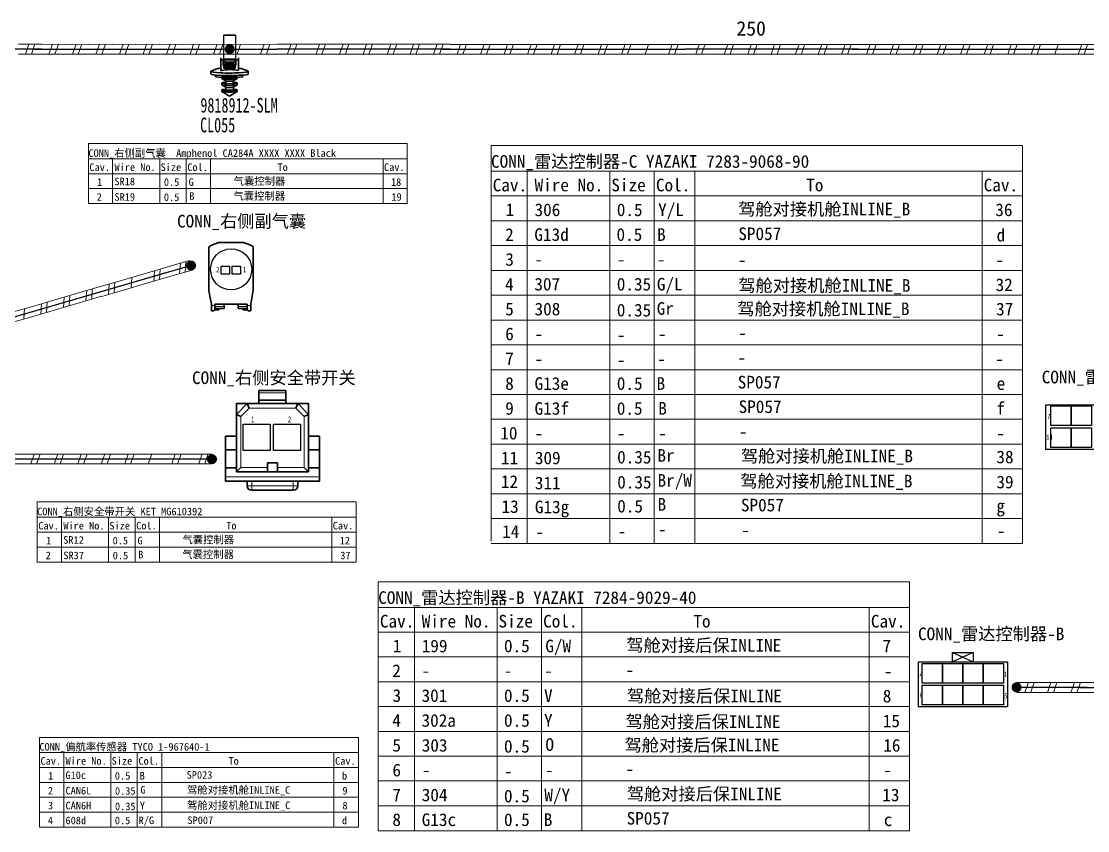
# Model space of a CAD drawing. Header units: millimetres. Extents: x 17 to 3784, y 12 to 1382.
# Drawn here: x 1368.9 to 1475.7, y 1004.5 to 1085.6 of the extents above; entities that cross this region are included whole.
import ezdxf

# ---------------------------------------------------------------- set-up
doc = ezdxf.new("R2010")
doc.units = ezdxf.units.MM
doc.layers.add('ENT', color=7, linetype='Continuous', lineweight=18)
doc.layers.add('粗实线层', color=7, linetype='Continuous', lineweight=35)
doc.styles.add('FangSong_GB2312_Style', font='simfang.ttf')
doc.styles.add('foton', font='', dxfattribs={"width": 0.7})
doc.styles.add('HZTXT', font='', dxfattribs={"width": 0.75})
doc.styles.add('样式 2', font='', dxfattribs={"width": 0.75})
doc.styles.get('foton').set_extended_font_data('宋体')
doc.styles.get('HZTXT').set_extended_font_data('宋体')
doc.styles.get('样式 2').set_extended_font_data('宋体')

msp = doc.modelspace()

# ---------------------------------------------------------------- hatches: boundary and pattern name
h = msp.add_hatch(color=0)
edge = h.paths.add_edge_path(flags=0)
edge.add_arc((1389.81, 1082.8), 0.507, 180, 540)
h = msp.add_hatch(color=0)
edge = h.paths.add_edge_path(flags=0)
edge.add_arc((1385.93, 1061.13), 0.507, 196.2133, 556.2133)
h = msp.add_hatch(color=0)
edge = h.paths.add_edge_path(flags=0)
edge.add_arc((1388.03, 1041.74), 0.507, 180, 540)
h = msp.add_hatch(color=0)
edge = h.paths.add_edge_path(flags=0)
edge.add_arc((1468.62, 1018.89), 0.507, 180, 540)

# ---------------------------------------------------------------- linework, layer by layer
at = {"color": 0}
for p, q in [((1389.17, 1084.2), (1389.18, 1081.81)), ((1390.4, 1084.2), (1390.4, 1081.81)), ((1385.76, 1061.61), (1386.03, 1060.68)), ((1462.22, 1021.45), (1462.22, 1022.39)), ((1462.22, 1022.39), (1464.26, 1022.39)), ((1462.22, 1022.39), (1464.26, 1021.45)), ((1464.26, 1022.39), (1462.22, 1021.45)), ((1464.26, 1022.39), (1464.26, 1021.45))]:
    msp.add_line(p, q, dxfattribs=at)
at = {"color": 0, "lineweight": 35, "ltscale": 0.137499}
for p, q in [((1389.17, 1084.2), (1390.4, 1084.2)), ((1389.18, 1081.81), (1390.4, 1081.81))]:
    msp.add_line(p, q, dxfattribs=at)
at = {"color": 0, "lineweight": 35, "ltscale": 0.021804}
for p, q in [((1388.9, 1081.73), (1388.91, 1081.92)), ((1389.15, 1081.37), (1389.14, 1081.17)), ((1389.24, 1081.37), (1389.23, 1081.17)), ((1389.24, 1081.08), (1389.23, 1080.89)), ((1390.35, 1081.37), (1390.34, 1081.17)), ((1390.67, 1081.73), (1390.68, 1081.92))]:
    msp.add_line(p, q, dxfattribs=at)
at = {"color": 0, "lineweight": 35, "ltscale": 0.199999}
msp.add_line((1388.9, 1081.73), (1390.67, 1081.73), dxfattribs=at)
at = {"color": 0, "lineweight": 35, "ltscale": 0.120856}
for p, q in [((1388.9, 1081.73), (1388.9, 1080.66)), ((1390.67, 1081.73), (1390.67, 1080.65))]:
    msp.add_line(p, q, dxfattribs=at)
at = {"color": 0, "lineweight": 35, "ltscale": 0.047321}
for p, q in [((1389.14, 1081.17), (1389.14, 1081.59)), ((1390.43, 1081.17), (1390.43, 1081.59))]:
    msp.add_line(p, q, dxfattribs=at)
at = {"color": 0, "lineweight": 35, "ltscale": 0.014999}
for p, q in [((1389.27, 1081.59), (1389.14, 1081.59)), ((1389.24, 1057.03), (1389.24, 1056.82)), ((1390.65, 1057.03), (1390.65, 1056.82))]:
    msp.add_line(p, q, dxfattribs=at)
at = {"color": 0, "lineweight": 35, "ltscale": 0.010001}
for p, q in [((1389.14, 1081.17), (1389.23, 1081.17)), ((1390.34, 1081.17), (1390.43, 1081.17)), ((1387.97, 1057.26), (1387.97, 1057.12)), ((1388.32, 1057.12), (1388.32, 1057.26)), ((1391.57, 1057.12), (1391.57, 1057.26)), ((1391.92, 1057.12), (1391.92, 1057.26))]:
    msp.add_line(p, q, dxfattribs=at)
at = {"color": 0, "lineweight": 35, "ltscale": 0.025537}
msp.add_line((1389.15, 1081.37), (1389.15, 1081.59), dxfattribs=at)
at = {"color": 0, "lineweight": 35, "ltscale": 0.01}
msp.add_line((1389.15, 1081.37), (1389.24, 1081.37), dxfattribs=at)
at = {"color": 0, "lineweight": 35, "ltscale": 0.032373}
for p, q in [((1389.23, 1080.89), (1389.23, 1081.17)), ((1389.24, 1081.08), (1389.24, 1081.37))]:
    msp.add_line(p, q, dxfattribs=at)
at = {"color": 0, "lineweight": 35, "ltscale": 0.01149}
msp.add_line((1389.34, 1081.08), (1389.24, 1081.08), dxfattribs=at)
at = {"color": 0, "lineweight": 35, "ltscale": 0.012451}
for p, q in [((1389.27, 1081.59), (1389.27, 1081.48)), ((1389.34, 1081.16), (1389.34, 1081.05)), ((1390.23, 1081.16), (1390.23, 1081.05)), ((1390.29, 1081.59), (1390.29, 1081.48))]:
    msp.add_line(p, q, dxfattribs=at)
at = {"color": 0, "lineweight": 35, "ltscale": 0.114999}
for p, q in [((1390.29, 1081.48), (1389.27, 1081.48)), ((1392.01, 1038.62), (1396.17, 1038.62))]:
    msp.add_line(p, q, dxfattribs=at)
at = {"color": 0, "lineweight": 35, "ltscale": 0.1}
for p, q in [((1389.34, 1081.36), (1390.23, 1081.36)), ((1389.34, 1080.96), (1390.23, 1080.96))]:
    msp.add_line(p, q, dxfattribs=at)
at = {"color": 0, "lineweight": 35, "ltscale": 0.000439834}
msp.add_line((1389.34, 1081.36), (1389.34, 1081.35), dxfattribs=at)
at = {"color": 0, "lineweight": 35, "ltscale": 0.099999}
for p, q in [((1389.34, 1081.35), (1390.23, 1081.35)), ((1389.34, 1081.18), (1390.23, 1081.18))]:
    msp.add_line(p, q, dxfattribs=at)
at = {"color": 0, "lineweight": 35, "ltscale": 0.019922}
for p, q in [((1389.34, 1081.35), (1389.34, 1081.18)), ((1390.23, 1081.35), (1390.23, 1081.18))]:
    msp.add_line(p, q, dxfattribs=at)
at = {"color": 0, "lineweight": 35, "ltscale": 0.002181}
for p, q in [((1389.34, 1081.18), (1389.34, 1081.16)), ((1390.23, 1081.18), (1390.23, 1081.16))]:
    msp.add_line(p, q, dxfattribs=at)
at = {"color": 0, "lineweight": 35, "ltscale": 0.099998}
for p, q in [((1389.34, 1081.16), (1390.23, 1081.16)), ((1389.34, 1081.05), (1390.23, 1081.05))]:
    msp.add_line(p, q, dxfattribs=at)
at = {"color": 0, "lineweight": 35, "ltscale": 0.009468}
msp.add_line((1389.34, 1081.05), (1389.34, 1080.96), dxfattribs=at)
at = {"color": 0, "lineweight": 35, "ltscale": 0.018183}
msp.add_line((1390.23, 1081.2), (1390.23, 1081.36), dxfattribs=at)
at = {"color": 0, "lineweight": 35, "ltscale": 0.000439867}
msp.add_line((1390.23, 1081.36), (1390.23, 1081.35), dxfattribs=at)
at = {"color": 0, "lineweight": 35, "ltscale": 0.002853}
msp.add_line((1390.23, 1081.22), (1390.23, 1081.2), dxfattribs=at)
at = {"color": 0, "lineweight": 35, "ltscale": 0.023842}
msp.add_line((1390.23, 1081), (1390.23, 1081.21), dxfattribs=at)
at = {"color": 0, "lineweight": 35, "ltscale": 0.012045}
msp.add_line((1390.34, 1081.08), (1390.23, 1081.08), dxfattribs=at)
at = {"color": 0, "lineweight": 35, "ltscale": 0.001513}
msp.add_line((1390.23, 1081.05), (1390.23, 1081.06), dxfattribs=at)
at = {"color": 0, "lineweight": 35, "ltscale": 0.010273}
msp.add_line((1390.23, 1081.06), (1390.23, 1080.96), dxfattribs=at)
at = {"color": 0, "lineweight": 35, "ltscale": 0.004356}
msp.add_line((1390.23, 1080.96), (1390.23, 1081), dxfattribs=at)
at = {"color": 0, "lineweight": 35, "ltscale": 0.012463}
msp.add_line((1390.3, 1081.59), (1390.29, 1081.48), dxfattribs=at)
at = {"color": 0, "lineweight": 35, "ltscale": 0.015}
msp.add_line((1390.43, 1081.59), (1390.29, 1081.59), dxfattribs=at)
at = {"color": 0, "lineweight": 35, "ltscale": 0.032379}
msp.add_line((1390.34, 1080.89), (1390.34, 1081.17), dxfattribs=at)
at = {"color": 0, "lineweight": 35, "ltscale": 0.009064}
msp.add_line((1390.35, 1081.37), (1390.43, 1081.37), dxfattribs=at)
at = {"color": 0, "lineweight": 35, "ltscale": 0.113794}
msp.add_line((1390.68, 1080.91), (1390.68, 1081.92), dxfattribs=at)
at = {"color": 0, "lineweight": 35, "ltscale": 0.027679}
for p, q in [((1387.91, 1080.57), (1387.91, 1080.32)), ((1391.67, 1080.57), (1391.67, 1080.32))]:
    msp.add_line(p, q, dxfattribs=at)
at = {"color": 0, "lineweight": 35, "ltscale": 0.01853}
msp.add_line((1389.01, 1079.86), (1389.01, 1080.02), dxfattribs=at)
at = {"color": 0, "lineweight": 35, "ltscale": 0.124999}
msp.add_line((1390.34, 1080.89), (1389.23, 1080.89), dxfattribs=at)
at = {"color": 0, "lineweight": 35, "ltscale": 0.02207}
for p, q in [((1389.41, 1079.96), (1389.41, 1080.16)), ((1390.17, 1079.96), (1390.17, 1080.16))]:
    msp.add_line(p, q, dxfattribs=at)
at = {"color": 0, "lineweight": 35, "ltscale": 0.018536}
msp.add_line((1390.56, 1079.86), (1390.56, 1080.02), dxfattribs=at)
at = {"color": 0, "lineweight": 35, "ltscale": 0.019769}
for p, q in [((1389.01, 1079.24), (1389.01, 1079.41)), ((1390.56, 1079.24), (1390.56, 1079.41))]:
    msp.add_line(p, q, dxfattribs=at)
at = {"color": 0, "lineweight": 35, "ltscale": 0.051177}
msp.add_line((1389.41, 1079.62), (1389.02, 1079.85), dxfattribs=at)
at = {"color": 0, "lineweight": 35, "ltscale": 0.051179}
for p, q in [((1389.41, 1079), (1389.02, 1079.23)), ((1390.16, 1079), (1390.55, 1079.23))]:
    msp.add_line(p, q, dxfattribs=at)
at = {"color": 0, "lineweight": 35, "ltscale": 0.029858}
for p, q in [((1389.41, 1079.36), (1389.41, 1079.62)), ((1390.17, 1079.36), (1390.17, 1079.62))]:
    msp.add_line(p, q, dxfattribs=at)
at = {"color": 0, "lineweight": 35, "ltscale": 0.032245}
for p, q in [((1389.41, 1078.72), (1389.41, 1079)), ((1390.17, 1078.72), (1390.17, 1079))]:
    msp.add_line(p, q, dxfattribs=at)
at = {"color": 0, "lineweight": 35, "ltscale": 0.051178}
msp.add_line((1390.16, 1079.62), (1390.55, 1079.85), dxfattribs=at)
at = {"color": 0, "lineweight": 35, "ltscale": 0.017883}
for p, q in [((1389.01, 1078.56), (1389.01, 1078.72)), ((1390.56, 1078.56), (1390.56, 1078.72))]:
    msp.add_line(p, q, dxfattribs=at)
at = {"color": 0, "lineweight": 35, "ltscale": 0.100609}
msp.add_line((1389.79, 1078.09), (1389.02, 1078.55), dxfattribs=at)
at = {"color": 0, "lineweight": 35, "ltscale": 0.10061}
msp.add_line((1389.79, 1078.09), (1390.55, 1078.55), dxfattribs=at)
at = {"color": 0, "lineweight": 35, "ltscale": 0.182632}
for p, q in [((1387.72, 1062.91), (1387.72, 1060.33)), ((1392.17, 1060.33), (1392.17, 1062.91))]:
    msp.add_line(p, q, dxfattribs=at)
at = {"color": 0, "lineweight": 35, "ltscale": 0.171391}
msp.add_line((1391.16, 1063.44), (1388.74, 1063.44), dxfattribs=at)
at = {"color": 0, "lineweight": 35, "ltscale": 0.117499}
for p, q in [((1387.72, 1058.67), (1387.72, 1060.33)), ((1392.17, 1058.67), (1392.17, 1060.33))]:
    msp.add_line(p, q, dxfattribs=at)
at = {"color": 0, "lineweight": 35, "ltscale": 0.043145}
for p, q in [((1387.72, 1058.67), (1387.83, 1058.07)), ((1392.17, 1058.67), (1392.07, 1058.07))]:
    msp.add_line(p, q, dxfattribs=at)
at = {"color": 0, "lineweight": 35, "ltscale": 0.058375}
for p, q in [((1387.83, 1058.07), (1387.97, 1057.26)), ((1391.92, 1057.26), (1392.07, 1058.07))]:
    msp.add_line(p, q, dxfattribs=at)
at = {"color": 0, "lineweight": 13, "ltscale": 0.025}
for p, q in [((1387.97, 1057.12), (1388.32, 1057.12)), ((1391.57, 1057.12), (1391.92, 1057.12))]:
    msp.add_line(p, q, dxfattribs=at)
at = {"color": 0, "lineweight": 35, "ltscale": 0.0375}
for p, q in [((1387.97, 1056.59), (1387.97, 1057.12)), ((1391.92, 1056.59), (1391.92, 1057.12)), ((1389.39, 1042.69), (1389.39, 1044.04)), ((1398.79, 1044.04), (1398.79, 1042.69))]:
    msp.add_line(p, q, dxfattribs=at)
at = {"color": 0, "lineweight": 35, "ltscale": 0.0175}
for p, q in [((1387.97, 1056.59), (1388.22, 1056.59)), ((1391.68, 1056.59), (1391.92, 1056.59))]:
    msp.add_line(p, q, dxfattribs=at)
at = {"color": 0, "lineweight": 35, "ltscale": 0.010607}
for p, q in [((1388.32, 1056.69), (1388.22, 1056.59)), ((1391.57, 1056.69), (1391.68, 1056.59))]:
    msp.add_line(p, q, dxfattribs=at)
at = {"color": 0, "lineweight": 35, "ltscale": 0.23}
msp.add_line((1391.57, 1057.26), (1388.32, 1057.26), dxfattribs=at)
at = {"color": 0, "lineweight": 35, "ltscale": 0.029999}
for p, q in [((1388.32, 1056.69), (1388.32, 1057.12)), ((1391.57, 1056.69), (1391.57, 1057.12))]:
    msp.add_line(p, q, dxfattribs=at)
at = {"color": 0, "lineweight": 13, "ltscale": 0.065}
for p, q in [((1388.32, 1057.03), (1389.24, 1057.03)), ((1390.65, 1057.03), (1391.57, 1057.03))]:
    msp.add_line(p, q, dxfattribs=at)
at = {"color": 0, "lineweight": 35, "ltscale": 0.065}
for p, q in [((1388.32, 1056.82), (1389.24, 1056.82)), ((1390.65, 1056.82), (1391.57, 1056.82))]:
    msp.add_line(p, q, dxfattribs=at)
at = {"color": 0, "lineweight": 13, "ltscale": 0.02875}
for p, q in [((1388.32, 1056.76), (1388.73, 1056.76)), ((1391.16, 1056.76), (1391.57, 1056.76))]:
    msp.add_line(p, q, dxfattribs=at)
at = {"color": 0, "lineweight": 35, "ltscale": 0.02875}
for p, q in [((1388.32, 1056.71), (1388.73, 1056.71)), ((1391.16, 1056.71), (1391.57, 1056.71))]:
    msp.add_line(p, q, dxfattribs=at)
at = {"color": 0, "lineweight": 35, "ltscale": 0.003876}
for p, q in [((1388.73, 1056.82), (1388.73, 1056.76)), ((1391.16, 1056.82), (1391.16, 1056.76))]:
    msp.add_line(p, q, dxfattribs=at)
at = {"color": 0, "lineweight": 35, "ltscale": 0.003748}
for p, q in [((1388.73, 1056.76), (1388.73, 1056.71)), ((1391.16, 1056.76), (1391.16, 1056.71))]:
    msp.add_line(p, q, dxfattribs=at)
at = {"color": 0, "lineweight": 35, "ltscale": 0.016251}
for p, q in [((1389.24, 1057.26), (1389.24, 1057.03)), ((1390.65, 1057.26), (1390.65, 1057.03))]:
    msp.add_line(p, q, dxfattribs=at)
at = {"color": 0, "lineweight": 35, "ltscale": 0.00625}
for p, q in [((1392.73, 1048.61), (1392.73, 1048.38)), ((1395.44, 1048.38), (1395.44, 1048.61))]:
    msp.add_line(p, q, dxfattribs=at)
at = {"color": 0, "lineweight": 35, "ltscale": 0.075}
for p, q in [((1395.44, 1048.61), (1392.73, 1048.61)), ((1392.73, 1047.66), (1395.44, 1047.66))]:
    msp.add_line(p, q, dxfattribs=at)
at = {"color": 0, "lineweight": 35, "ltscale": 0.02}
for p, q in [((1392.73, 1048.38), (1392.73, 1047.66)), ((1395.44, 1048.38), (1395.44, 1047.66))]:
    msp.add_line(p, q, dxfattribs=at)
at = {"color": 0, "lineweight": 13, "ltscale": 0.075}
msp.add_line((1395.44, 1048.38), (1392.73, 1048.38), dxfattribs=at)
at = {"color": 0, "lineweight": 35, "ltscale": 0.03}
for p, q in [((1390.47, 1046.21), (1390.47, 1047.3)), ((1390.47, 1047.3), (1391.56, 1047.3)), ((1396.62, 1047.3), (1397.7, 1047.3)), ((1397.7, 1046.21), (1397.7, 1047.3)), ((1389.39, 1044.04), (1390.47, 1044.04)), ((1397.7, 1044.04), (1398.79, 1044.04)), ((1389.39, 1042.69), (1390.47, 1042.69)), ((1398.79, 1042.69), (1397.7, 1042.69)), ((1389.39, 1040.88), (1390.47, 1040.88)), ((1398.79, 1040.88), (1397.7, 1040.88))]:
    msp.add_line(p, q, dxfattribs=at)
at = {"color": 0, "lineweight": 35, "ltscale": 0.042427}
for p, q in [((1391.56, 1047.3), (1390.47, 1046.21)), ((1397.7, 1046.21), (1396.62, 1047.3))]:
    msp.add_line(p, q, dxfattribs=at)
at = {"color": 0, "lineweight": 13, "ltscale": 0.032071}
for p, q in [((1391.74, 1046.84), (1390.92, 1046.02)), ((1397.25, 1046.02), (1396.43, 1046.84))]:
    msp.add_line(p, q, dxfattribs=at)
at = {"color": 0, "lineweight": 35, "ltscale": 0.139999}
msp.add_line((1396.62, 1047.3), (1391.56, 1047.3), dxfattribs=at)
at = {"color": 0, "lineweight": 35, "ltscale": 0.01353}
for p, q in [((1391.74, 1046.84), (1391.56, 1047.3)), ((1396.43, 1046.84), (1396.62, 1047.3)), ((1390.92, 1046.02), (1390.47, 1046.21)), ((1397.25, 1046.02), (1397.7, 1046.21))]:
    msp.add_line(p, q, dxfattribs=at)
at = {"color": 0, "lineweight": 13, "ltscale": 0.129645}
msp.add_line((1396.43, 1046.84), (1391.74, 1046.84), dxfattribs=at)
at = {"color": 0, "lineweight": 35, "ltscale": 0.009999}
for p, q in [((1392.73, 1047.66), (1392.73, 1047.3)), ((1395.44, 1047.66), (1395.44, 1047.3))]:
    msp.add_line(p, q, dxfattribs=at)
at = {"color": 0, "lineweight": 35, "ltscale": 0.158751}
for p, q in [((1390.47, 1046.21), (1390.47, 1040.47)), ((1397.7, 1040.47), (1397.7, 1046.21))]:
    msp.add_line(p, q, dxfattribs=at)
at = {"color": 0, "lineweight": 13, "ltscale": 0.141074}
for p, q in [((1390.92, 1046.02), (1390.92, 1040.92)), ((1397.25, 1040.92), (1397.25, 1046.02))]:
    msp.add_line(p, q, dxfattribs=at)
at = {"color": 0, "lineweight": 35, "ltscale": 0.05}
for p, q in [((1389.39, 1040.88), (1389.39, 1042.69)), ((1398.79, 1040.88), (1398.79, 1042.69))]:
    msp.add_line(p, q, dxfattribs=at)
for p, q in [((1387.99, 1042.25), (1387.99, 1041.28)), ((1468.65, 1019.37), (1468.65, 1018.38))]:
    msp.add_line(p, q)
at = {"color": 0, "lineweight": 35, "ltscale": 0.025}
for p, q in [((1389.39, 1039.97), (1389.39, 1040.88)), ((1398.79, 1040.88), (1398.79, 1039.97))]:
    msp.add_line(p, q, dxfattribs=at)
at = {"color": 0, "lineweight": 35, "ltscale": 0.017678}
for p, q in [((1390.92, 1040.92), (1390.47, 1040.47)), ((1397.7, 1040.47), (1397.25, 1040.92))]:
    msp.add_line(p, q, dxfattribs=at)
at = {"color": 0, "lineweight": 35, "ltscale": 0.08625}
for p, q in [((1393.59, 1040.47), (1390.47, 1040.47)), ((1397.7, 1040.47), (1394.58, 1040.47))]:
    msp.add_line(p, q, dxfattribs=at)
at = {"color": 0, "lineweight": 13, "ltscale": 0.07375}
for p, q in [((1393.59, 1040.92), (1390.92, 1040.92)), ((1397.25, 1040.92), (1394.58, 1040.92))]:
    msp.add_line(p, q, dxfattribs=at)
at = {"color": 0, "lineweight": 35, "ltscale": 0.0125}
for p, q in [((1393.59, 1040.92), (1393.59, 1041.37)), ((1393.59, 1040.92), (1393.59, 1040.47)), ((1394.58, 1040.92), (1394.58, 1041.37)), ((1394.58, 1040.92), (1394.58, 1040.47)), ((1389.39, 1039.97), (1389.39, 1039.52)), ((1391.56, 1039.52), (1391.56, 1039.07)), ((1396.62, 1039.07), (1396.62, 1039.52)), ((1398.79, 1039.52), (1398.79, 1039.97))]:
    msp.add_line(p, q, dxfattribs=at)
at = {"color": 0, "lineweight": 35, "ltscale": 0.027499}
for p, q in [((1394.58, 1041.37), (1393.59, 1041.37)), ((1393.59, 1040.47), (1394.58, 1040.47))]:
    msp.add_line(p, q, dxfattribs=at)
at = {"color": 0, "lineweight": 13, "ltscale": 0.260001}
msp.add_line((1398.79, 1039.97), (1389.39, 1039.97), dxfattribs=at)
at = {"color": 0, "lineweight": 35, "ltscale": 0.260001}
msp.add_line((1398.79, 1039.52), (1389.39, 1039.52), dxfattribs=at)
at = {"color": 0, "lineweight": 13, "ltscale": 0.0125}
for p, q in [((1392.01, 1039.52), (1392.01, 1039.07)), ((1396.17, 1039.07), (1396.17, 1039.52)), ((1391.56, 1039.07), (1392.01, 1039.07)), ((1392.01, 1038.62), (1392.01, 1039.07)), ((1396.62, 1039.07), (1396.17, 1039.07)), ((1396.17, 1038.62), (1396.17, 1039.07))]:
    msp.add_line(p, q, dxfattribs=at)
at = {"color": 0, "lineweight": 13, "ltscale": 0.114999}
msp.add_line((1392.01, 1039.07), (1396.17, 1039.07), dxfattribs=at)
at = {"color": 0, "linetype": 'Continuous', "lineweight": 0}
for points in [[(1368.64, 1083.29), (1371, 1083.29)], [(1369.35, 1082.3), (1369.7, 1083.29)], [(1369.94, 1082.3), (1370.29, 1083.29)], [(1371, 1083.28), (1373.35, 1083.29)], [(1372.06, 1083.29), (1371.7, 1082.3)], [(1372.64, 1083.29), (1372.29, 1082.3)], [(1373.35, 1083.28), (1375.7, 1083.29)], [(1374.41, 1083.29), (1374.06, 1082.3)], [(1375, 1083.29), (1374.64, 1082.3)], [(1375.7, 1083.28), (1378.06, 1083.29)], [(1376.76, 1083.29), (1376.41, 1082.3)], [(1377.35, 1083.29), (1377, 1082.3)], [(1378.06, 1083.28), (1380.41, 1083.29)], [(1379.12, 1083.29), (1378.77, 1082.3)], [(1379.71, 1083.29), (1379.35, 1082.3)], [(1380.41, 1083.28), (1382.77, 1083.29)], [(1381.47, 1083.29), (1381.12, 1082.3)], [(1382.06, 1083.29), (1381.71, 1082.3)], [(1382.77, 1083.28), (1385.12, 1083.29)], [(1383.83, 1083.29), (1383.47, 1082.3)], [(1384.42, 1083.29), (1384.06, 1082.3)], [(1385.12, 1083.28), (1387.48, 1083.29)], [(1386.18, 1083.29), (1385.83, 1082.3)], [(1386.77, 1083.29), (1386.42, 1082.3)], [(1387.48, 1083.28), (1389.83, 1083.29)], [(1388.54, 1083.29), (1388.18, 1082.3)], [(1389.12, 1083.29), (1388.77, 1082.3)], [(1389.83, 1083.28), (1392.18, 1083.29)], [(1390.89, 1083.29), (1390.54, 1082.3)], [(1392.18, 1083.28), (1394.54, 1083.29)], [(1393.24, 1083.29), (1392.89, 1082.3)], [(1393.83, 1083.29), (1393.48, 1082.3)], [(1394.54, 1083.29), (1396.89, 1083.29)], [(1395.6, 1082.32), (1395.95, 1083.3)], [(1396.19, 1082.32), (1396.54, 1083.3)], [(1396.74, 1083.29), (1400.1, 1083.29)], [(1398.45, 1082.3), (1398.81, 1083.29)], [(1399.04, 1082.3), (1399.4, 1083.29)], [(1400.1, 1083.29), (1402.46, 1083.29)], [(1400.81, 1082.3), (1401.16, 1083.29)], [(1401.4, 1082.3), (1401.75, 1083.29)], [(1402.46, 1083.29), (1404.81, 1083.29)], [(1403.16, 1082.3), (1403.52, 1083.29)], [(1403.75, 1082.3), (1404.1, 1083.29)], [(1404.81, 1083.29), (1407.16, 1083.29)], [(1405.6, 1082.32), (1405.96, 1083.3)], [(1406.19, 1082.32), (1406.55, 1083.3)], [(1407.16, 1083.29), (1409.52, 1083.29)], [(1407.87, 1082.3), (1408.22, 1083.29)], [(1408.46, 1082.3), (1408.81, 1083.29)], [(1409.52, 1083.29), (1411.87, 1083.29)], [(1410.23, 1082.3), (1410.58, 1083.29)], [(1410.81, 1082.3), (1411.17, 1083.29)], [(1411.87, 1083.28), (1414.23, 1083.28)], [(1412.93, 1083.28), (1412.58, 1082.3)], [(1371, 1082.3), (1368.64, 1082.3)], [(1373.35, 1082.31), (1371, 1082.3)], [(1375.7, 1082.31), (1373.35, 1082.3)], [(1378.06, 1082.31), (1375.7, 1082.3)], [(1380.41, 1082.31), (1378.06, 1082.3)], [(1382.77, 1082.31), (1380.41, 1082.3)], [(1385.12, 1082.31), (1382.77, 1082.3)], [(1387.48, 1082.31), (1385.12, 1082.3)], [(1389.83, 1082.31), (1387.48, 1082.3)], [(1392.18, 1082.31), (1389.83, 1082.3)], [(1394.54, 1082.31), (1392.18, 1082.3)], [(1396.89, 1082.3), (1394.54, 1082.3)], [(1400.1, 1082.3), (1396.66, 1082.3)], [(1402.46, 1082.3), (1400.1, 1082.3)], [(1404.81, 1082.3), (1402.46, 1082.3)], [(1407.16, 1082.3), (1404.81, 1082.3)], [(1409.52, 1082.3), (1407.16, 1082.3)], [(1411.87, 1082.3), (1409.52, 1082.3)], [(1414.23, 1082.3), (1411.87, 1082.3)], [(1381.24, 1060.3), (1383.5, 1060.96)], [(1382.83, 1060.76), (1382.76, 1059.72)], [(1383.5, 1060.96), (1385.76, 1061.62)], [(1386.04, 1060.67), (1383.78, 1060.02)], [(1384.79, 1060.32), (1384.86, 1061.37)], [(1385.36, 1060.49), (1385.42, 1061.53)], [(1376.72, 1058.99), (1378.98, 1059.64)], [(1378.98, 1059.64), (1381.24, 1060.3)], [(1380, 1059.94), (1379.93, 1058.9)], [(1383.78, 1060.02), (1381.52, 1059.36)], [(1382.26, 1060.6), (1382.2, 1059.56)], [(1374.46, 1058.33), (1376.72, 1058.99)], [(1375.48, 1058.63), (1375.41, 1057.58)], [(1376.04, 1058.79), (1375.98, 1057.75)], [(1379.26, 1058.7), (1377, 1058.04)], [(1377.74, 1059.28), (1377.67, 1058.24)], [(1378.3, 1059.45), (1378.24, 1058.41)], [(1381.52, 1059.36), (1379.26, 1058.7)], [(1372.2, 1057.67), (1374.46, 1058.33)], [(1373.78, 1058.13), (1373.72, 1057.09)]]:
    msp.add_lwpolyline(points, dxfattribs=at)
at = {"color": 7, "linetype": 'Continuous', "lineweight": 0}
for points in [[(1413.52, 1083.28), (1413.17, 1082.3)], [(1414.23, 1083.28), (1416.58, 1083.28)], [(1415.29, 1083.28), (1414.94, 1082.3)], [(1415.88, 1083.28), (1415.52, 1082.3)], [(1416.58, 1083.28), (1418.94, 1083.28)], [(1417.64, 1083.28), (1417.29, 1082.3)], [(1418.23, 1083.28), (1417.88, 1082.3)], [(1418.94, 1083.28), (1421.29, 1083.28)], [(1420, 1083.28), (1419.64, 1082.3)], [(1420.59, 1083.28), (1420.23, 1082.3)], [(1421.29, 1083.28), (1423.65, 1083.28)], [(1422.35, 1083.28), (1422, 1082.3)], [(1422.94, 1083.28), (1422.59, 1082.3)], [(1423.65, 1083.28), (1426, 1083.28)], [(1424.71, 1083.28), (1424.35, 1082.3)], [(1425.29, 1083.28), (1424.94, 1082.3)], [(1426, 1083.28), (1428.36, 1083.28)], [(1427.06, 1083.28), (1426.71, 1082.3)], [(1427.65, 1083.28), (1427.3, 1082.3)], [(1428.36, 1083.28), (1430.71, 1083.28)], [(1429.41, 1083.28), (1429.06, 1082.3)], [(1430, 1083.28), (1429.65, 1082.3)], [(1430.71, 1083.28), (1433.06, 1083.28)], [(1431.77, 1083.28), (1431.42, 1082.3)], [(1433.06, 1083.28), (1435.42, 1083.28)], [(1434.12, 1083.28), (1433.77, 1082.3)], [(1434.71, 1083.28), (1434.36, 1082.3)], [(1435.42, 1083.28), (1437.77, 1083.28)], [(1436.48, 1082.31), (1436.83, 1083.3)], [(1437.07, 1082.31), (1437.42, 1083.3)], [(1437.62, 1083.28), (1440.98, 1083.28)], [(1439.33, 1082.3), (1439.69, 1083.28)], [(1439.92, 1082.3), (1440.27, 1083.28)], [(1440.98, 1083.28), (1443.33, 1083.28)], [(1441.69, 1082.3), (1442.04, 1083.28)], [(1442.28, 1082.3), (1442.63, 1083.28)], [(1443.33, 1083.28), (1445.69, 1083.28)], [(1444.04, 1082.3), (1444.39, 1083.28)], [(1444.63, 1082.3), (1444.98, 1083.28)], [(1445.69, 1083.28), (1448.04, 1083.28)], [(1446.48, 1082.32), (1446.84, 1083.3)], [(1447.07, 1082.32), (1447.42, 1083.3)], [(1448.04, 1083.28), (1450.4, 1083.28)], [(1448.75, 1082.3), (1449.1, 1083.28)], [(1449.34, 1082.3), (1449.69, 1083.28)], [(1450.4, 1083.28), (1453.3, 1083.28)], [(1451.1, 1082.3), (1451.46, 1083.28)], [(1451.69, 1082.3), (1452.05, 1083.28)], [(1452.9, 1083.28), (1455.25, 1083.28)], [(1453.96, 1083.28), (1453.6, 1082.3)], [(1454.55, 1083.28), (1454.19, 1082.3)], [(1455.25, 1083.28), (1457.61, 1083.28)], [(1456.31, 1083.28), (1455.96, 1082.3)], [(1456.9, 1083.28), (1456.55, 1082.3)], [(1457.61, 1083.28), (1459.96, 1083.28)], [(1458.67, 1083.28), (1458.31, 1082.3)], [(1459.26, 1083.28), (1458.9, 1082.3)], [(1459.96, 1083.28), (1462.32, 1083.28)], [(1461.02, 1083.28), (1460.67, 1082.3)], [(1461.61, 1083.28), (1461.26, 1082.3)], [(1462.32, 1083.28), (1464.67, 1083.28)], [(1463.38, 1083.28), (1463.02, 1082.3)], [(1463.96, 1083.28), (1463.61, 1082.3)], [(1464.67, 1083.28), (1467.02, 1083.28)], [(1465.73, 1083.28), (1465.38, 1082.3)], [(1466.32, 1083.28), (1465.97, 1082.3)], [(1467.02, 1083.28), (1469.38, 1083.28)], [(1468.08, 1083.28), (1467.73, 1082.3)], [(1468.67, 1083.28), (1468.32, 1082.3)], [(1469.38, 1083.28), (1471.73, 1083.28)], [(1470.44, 1083.28), (1470.09, 1082.3)], [(1471.03, 1083.28), (1470.67, 1082.3)], [(1471.73, 1083.28), (1474.09, 1083.28)], [(1472.79, 1083.28), (1472.44, 1082.3)], [(1474.09, 1083.28), (1476.44, 1083.28)], [(1475.15, 1083.28), (1474.79, 1082.3)], [(1475.74, 1083.28), (1475.38, 1082.3)], [(1416.58, 1082.3), (1414.23, 1082.3)], [(1418.94, 1082.3), (1416.58, 1082.3)], [(1421.29, 1082.3), (1418.94, 1082.3)], [(1423.65, 1082.3), (1421.29, 1082.3)], [(1426, 1082.3), (1423.65, 1082.3)], [(1428.36, 1082.3), (1426, 1082.3)], [(1430.71, 1082.3), (1428.36, 1082.3)], [(1433.06, 1082.3), (1430.71, 1082.3)], [(1435.42, 1082.3), (1433.06, 1082.3)], [(1437.77, 1082.3), (1435.42, 1082.3)], [(1440.98, 1082.3), (1437.54, 1082.3)], [(1443.33, 1082.3), (1440.98, 1082.3)], [(1445.69, 1082.3), (1443.33, 1082.3)], [(1448.04, 1082.3), (1445.69, 1082.3)], [(1450.4, 1082.3), (1448.04, 1082.3)], [(1453.04, 1082.3), (1450.4, 1082.3)], [(1455.25, 1082.3), (1452.9, 1082.3)], [(1457.61, 1082.3), (1455.25, 1082.3)], [(1459.96, 1082.3), (1457.61, 1082.3)], [(1462.32, 1082.3), (1459.96, 1082.3)], [(1464.67, 1082.3), (1462.32, 1082.3)], [(1467.02, 1082.3), (1464.67, 1082.3)], [(1469.38, 1082.3), (1467.02, 1082.3)], [(1471.73, 1082.3), (1469.38, 1082.3)], [(1474.09, 1082.3), (1471.73, 1082.3)], [(1476.44, 1082.3), (1474.09, 1082.3)], [(1369.94, 1057.01), (1372.2, 1057.67)], [(1371.52, 1057.47), (1371.46, 1056.43)], [(1373.22, 1057.97), (1373.15, 1056.93)], [(1377, 1058.05), (1374.74, 1057.39)], [(1367.68, 1056.36), (1369.94, 1057.01)], [(1369.26, 1056.82), (1369.2, 1055.78)], [(1372.47, 1056.73), (1370.21, 1056.07)], [(1370.96, 1057.31), (1370.89, 1056.27)], [(1374.73, 1057.39), (1372.47, 1056.73)], [(1370.21, 1056.07), (1367.95, 1055.42)], [(1366.81, 1042.25), (1369.17, 1042.25)], [(1369.17, 1042.25), (1371.52, 1042.25)], [(1370.23, 1042.25), (1369.87, 1041.27)], [(1370.82, 1042.25), (1370.46, 1041.27)], [(1371.52, 1042.25), (1373.88, 1042.25)], [(1372.58, 1042.25), (1372.23, 1041.27)], [(1373.17, 1042.25), (1372.82, 1041.27)], [(1373.88, 1042.25), (1376.23, 1042.25)], [(1374.94, 1042.25), (1374.58, 1041.27)], [(1375.53, 1042.25), (1375.17, 1041.27)], [(1376.23, 1042.25), (1378.59, 1042.25)], [(1377.29, 1042.25), (1376.94, 1041.27)], [(1377.88, 1042.25), (1377.53, 1041.27)], [(1378.59, 1042.25), (1380.94, 1042.25)], [(1379.65, 1042.25), (1379.29, 1041.27)], [(1380.23, 1042.25), (1379.88, 1041.27)], [(1380.94, 1042.25), (1383.29, 1042.25)], [(1382, 1042.25), (1381.65, 1041.27)], [(1383.29, 1042.25), (1385.65, 1042.25)], [(1384.35, 1042.25), (1384, 1041.27)], [(1384.94, 1042.25), (1384.59, 1041.27)], [(1385.65, 1042.25), (1388, 1042.25)], [(1386.71, 1041.28), (1387.06, 1042.27)], [(1387.3, 1041.28), (1387.65, 1042.27)], [(1369.17, 1041.27), (1366.81, 1041.27)], [(1371.52, 1041.27), (1369.17, 1041.27)], [(1373.88, 1041.27), (1371.52, 1041.27)], [(1376.23, 1041.27), (1373.88, 1041.27)], [(1378.59, 1041.27), (1376.23, 1041.27)], [(1380.94, 1041.27), (1378.59, 1041.27)], [(1383.29, 1041.27), (1380.94, 1041.27)], [(1385.65, 1041.27), (1383.29, 1041.27)], [(1388, 1041.27), (1385.65, 1041.27)], [(1468.66, 1019.36), (1471.01, 1019.36)], [(1469.45, 1018.4), (1469.8, 1019.38)], [(1470.04, 1018.4), (1470.39, 1019.38)], [(1471.01, 1019.36), (1473.36, 1019.36)], [(1471.72, 1018.38), (1472.07, 1019.36)], [(1472.31, 1018.38), (1472.66, 1019.36)], [(1473.36, 1019.36), (1475.72, 1019.36)], [(1474.07, 1018.38), (1474.42, 1019.36)], [(1474.66, 1018.38), (1475.01, 1019.36)], [(1475.72, 1019.36), (1478.07, 1019.36)], [(1471.01, 1018.38), (1468.66, 1018.38)], [(1473.36, 1018.38), (1471.01, 1018.38)], [(1475.72, 1018.38), (1473.36, 1018.38)], [(1478.07, 1018.38), (1475.72, 1018.38)]]:
    msp.add_lwpolyline(points, dxfattribs=at)
at = {"color": 0, "linetype": 'Continuous', "lineweight": 25}
for points in [[(1371, 1082.8), (1362.82, 1082.8)], [(1370.24, 1082.8), (1394.54, 1082.8)], [(1411.88, 1082.8), (1394.54, 1082.8)], [(1411.12, 1082.79), (1435.42, 1082.79)], [(1360.31, 1053.7), (1385.88, 1061.14)], [(1474.97, 1018.87), (1500.31, 1018.87)]]:
    msp.add_lwpolyline(points, dxfattribs=at)
at = {"color": 0, "linetype": 'Continuous', "lineweight": 13}
for points in [[(1370.99, 1082.8), (1363.9, 1082.8)], [(1394.54, 1082.8), (1371.03, 1082.8)], [(1411.87, 1082.8), (1394.54, 1082.8)], [(1435.42, 1082.79), (1411.91, 1082.79)], [(1375.65, 1073.34), (1407.59, 1073.34)], [(1375.65, 1073.34), (1375.65, 1067.34)], [(1407.59, 1073.34), (1407.59, 1067.34)], [(1375.65, 1071.81), (1407.59, 1071.81)], [(1378.08, 1071.81), (1378.08, 1067.34)], [(1382.79, 1071.81), (1382.79, 1067.34)], [(1385.46, 1071.81), (1385.46, 1067.34)], [(1387.89, 1071.81), (1387.89, 1067.34)], [(1405.16, 1071.81), (1405.16, 1067.34)], [(1375.65, 1070.32), (1407.59, 1070.32)], [(1375.65, 1068.83), (1407.59, 1068.83)], [(1375.65, 1067.34), (1407.59, 1067.34)], [(1383.64, 1060.49), (1361.07, 1053.92)], [(1404.68, 1029.45), (1457.92, 1029.45)], [(1404.68, 1029.45), (1404.68, 1004.53)], [(1457.91, 1029.44), (1457.91, 1004.53)], [(1404.68, 1026.9), (1457.92, 1026.9)], [(1408.3, 1026.86), (1408.3, 1004.53)], [(1416.58, 1026.9), (1416.58, 1004.53)], [(1421.03, 1026.9), (1421.03, 1004.53)], [(1425.09, 1026.9), (1425.09, 1004.53)], [(1453.86, 1026.9), (1453.86, 1004.53)], [(1404.68, 1024.42), (1457.92, 1024.42)], [(1404.68, 1021.93), (1457.92, 1021.93)], [(1404.68, 1019.45), (1457.92, 1019.45)], [(1404.68, 1016.96), (1457.92, 1016.96)], [(1404.68, 1014.48), (1457.92, 1014.48)], [(1404.68, 1011.99), (1457.92, 1011.99)], [(1404.68, 1009.51), (1457.92, 1009.51)], [(1404.68, 1007.02), (1457.92, 1007.02)], [(1404.68, 1004.53), (1457.92, 1004.53)]]:
    msp.add_lwpolyline(points, dxfattribs=at)
at = {"color": 7, "linetype": 'Continuous', "lineweight": 13}
for points in [[(1452.75, 1082.79), (1435.42, 1082.79)], [(1476.44, 1082.79), (1452.93, 1082.79)], [(1415.98, 1073.14), (1469.22, 1073.14)], [(1415.98, 1073.14), (1415.98, 1033.54)], [(1469.21, 1073.12), (1469.21, 1033.3)], [(1415.98, 1070.59), (1469.22, 1070.59)], [(1419.6, 1070.55), (1419.6, 1033.3)], [(1427.88, 1070.59), (1427.88, 1033.3)], [(1432.33, 1070.59), (1432.33, 1033.3)], [(1436.39, 1070.59), (1436.39, 1033.3)], [(1465.16, 1070.59), (1465.16, 1033.3)], [(1415.98, 1068.1), (1469.22, 1068.1)], [(1415.98, 1065.61), (1469.22, 1065.61)], [(1415.98, 1063.13), (1469.22, 1063.13)], [(1415.98, 1060.64), (1469.22, 1060.64)], [(1415.98, 1058.16), (1469.22, 1058.16)], [(1415.98, 1055.67), (1469.22, 1055.67)], [(1415.98, 1053.19), (1469.22, 1053.19)], [(1415.98, 1050.7), (1469.22, 1050.7)], [(1415.98, 1048.22), (1469.22, 1048.22)], [(1415.98, 1045.73), (1469.22, 1045.73)], [(1415.98, 1043.24), (1469.22, 1043.24)], [(1385.65, 1041.76), (1362.14, 1041.76)], [(1415.98, 1040.76), (1469.22, 1040.76)], [(1415.98, 1038.27), (1469.22, 1038.27)], [(1370.52, 1037.45), (1402.46, 1037.45)], [(1370.52, 1037.45), (1370.52, 1031.44)], [(1402.46, 1037.45), (1402.46, 1031.44)], [(1370.52, 1035.92), (1402.46, 1035.92)], [(1372.96, 1035.92), (1372.96, 1031.44)], [(1377.66, 1035.92), (1377.66, 1031.44)], [(1380.33, 1035.92), (1380.33, 1031.44)], [(1382.77, 1035.92), (1382.77, 1031.44)], [(1400.03, 1035.92), (1400.03, 1031.44)], [(1415.98, 1035.79), (1469.22, 1035.79)], [(1370.52, 1034.43), (1402.46, 1034.43)], [(1370.52, 1032.93), (1402.46, 1032.93)], [(1415.98, 1033.3), (1469.22, 1033.3)], [(1370.52, 1031.44), (1402.46, 1031.44)], [(1475.72, 1018.87), (1468.62, 1018.87)], [(1370.74, 1013.88), (1402.69, 1013.88)], [(1370.74, 1013.88), (1370.74, 1004.9)], [(1402.69, 1013.88), (1402.69, 1004.9)], [(1370.74, 1012.35), (1402.69, 1012.35)], [(1373.18, 1012.35), (1373.18, 1004.9)], [(1377.89, 1012.35), (1377.89, 1004.9)], [(1380.55, 1012.35), (1380.55, 1004.9)], [(1382.99, 1012.35), (1382.99, 1004.9)], [(1400.25, 1012.35), (1400.25, 1004.9)], [(1370.74, 1010.86), (1402.69, 1010.86)], [(1370.74, 1009.37), (1402.69, 1009.37)], [(1370.74, 1007.88), (1402.69, 1007.88)], [(1370.74, 1006.39), (1402.69, 1006.39)], [(1370.74, 1004.9), (1402.69, 1004.9)]]:
    msp.add_lwpolyline(points, dxfattribs=at)
at = {"color": 7, "linetype": 'Continuous', "lineweight": 25}
for points in [[(1452.76, 1082.79), (1435.42, 1082.79)], [(1452.15, 1082.79), (1478.77, 1082.79)], [(1361.35, 1041.76), (1387.98, 1041.76)], [(1475.73, 1018.87), (1468.62, 1018.87)]]:
    msp.add_lwpolyline(points, dxfattribs=at)
at = {"color": 0, "lineweight": 35}
msp.add_lwpolyline([(1390.68, 1080.91), (1390.68, 1080.91), (1390.67, 1080.91), (1390.67, 1080.9), (1390.67, 1080.65)], dxfattribs=at)
at = {"color": 0}
for points in [[(1389.8, 1060.26), (1388.95, 1060.26), (1388.95, 1061.08), (1389.8, 1061.08)], [(1390.89, 1060.26), (1390.04, 1060.26), (1390.04, 1061.08), (1390.89, 1061.08)], [(1471.55, 1047.19), (1486.84, 1047.19), (1486.84, 1042.71), (1471.55, 1042.71)], [(1472.06, 1047.08), (1474.09, 1047.08), (1474.09, 1045.11), (1472.06, 1045.11)], [(1474.09, 1047.08), (1476.13, 1047.08), (1476.13, 1045.11), (1474.09, 1045.11)], [(1391.15, 1045.23), (1393.87, 1045.23), (1393.87, 1042.6), (1391.15, 1042.6)], [(1394.19, 1045.23), (1396.91, 1045.23), (1396.91, 1042.6), (1394.19, 1042.6)], [(1472.06, 1044.88), (1474.09, 1044.88), (1474.09, 1042.91), (1472.06, 1042.91)], [(1474.09, 1044.88), (1476.13, 1044.88), (1476.13, 1042.91), (1474.09, 1042.91)], [(1458.8, 1021.45), (1467.7, 1021.45), (1467.7, 1016.95), (1458.8, 1016.95)], [(1459.16, 1021.29), (1461.2, 1021.29), (1461.2, 1019.32), (1459.16, 1019.32)], [(1461.2, 1021.29), (1463.24, 1021.29), (1463.24, 1019.32), (1461.2, 1019.32)], [(1463.24, 1021.29), (1465.27, 1021.29), (1465.27, 1019.32), (1463.24, 1019.32)], [(1465.27, 1021.29), (1467.31, 1021.29), (1467.31, 1019.32), (1465.27, 1019.32)], [(1459.16, 1019.09), (1461.2, 1019.09), (1461.2, 1017.12), (1459.16, 1017.12)], [(1461.2, 1019.09), (1463.24, 1019.09), (1463.24, 1017.12), (1461.2, 1017.12)], [(1463.24, 1019.09), (1465.27, 1019.09), (1465.27, 1017.12), (1463.24, 1017.12)], [(1465.27, 1019.09), (1467.31, 1019.09), (1467.31, 1017.12), (1465.27, 1017.12)]]:
    msp.add_lwpolyline(points, close=True, dxfattribs=at)
msp.add_circle((1389.95, 1060.75), 2.06, dxfattribs=at)
at = {"color": 0, "lineweight": 35}
for centre, radius, start, end in [((1389.79, 1076.57), 4.43, 101.5926, 114.6806), ((1389.78, 1076.44), 4.3, 98.0608, 101.8594), ((1389.78, 1076.44), 4.31, 78.1064, 98.0601), ((1389.79, 1076.57), 4.43, 65.3204, 78.4449), ((1387.9, 1062.91), 0.177, 118.9033, 180), ((1389.95, 1059.2), 4.41, 106.5978, 118.9033), ((1388.74, 1063.26), 0.177, 90, 106.5978), ((1391.16, 1063.26), 0.177, 73.4022, 90), ((1389.95, 1059.2), 4.41, 61.0967, 73.4022), ((1391.99, 1062.91), 0.177, 0, 61.0967), ((1392.01, 1039.07), 0.452, 180, 270), ((1396.17, 1039.07), 0.452, 270, 0)]:
    msp.add_arc(centre, radius, start, end, dxfattribs=at)
for centre, major_axis, ratio, start_param, end_param in [((1390.23, 1081), (0, 0.221), 0.00373, 5.995159, 6.283185), ((1390.23, 1081), (0, 0.221), 0.00373, 0, 0.087245), ((1390.23, 1080.84), (0, 0.221), 0.00373, 6.048679, 6.283185), ((1389.79, 1080.57), (1.88, 0), 0.087133, 2.954112, 3.141636), ((1389.79, 1080.57), (1.88, 0), 0.087133, 3.141636, 4.208645), ((1389.79, 1080.32), (-1.88, 0), 0.087133, 0, 1.067052), ((1389.79, 1080.57), (-1.88, 0), 0.087133, 1.067052, 3.141614), ((1389.79, 1080.32), (1.88, 0), 0.087133, 4.208645, 6.279441), ((1389.79, 1080.02), (-0.775, 0), 0.087133, 5.225993, 6.283145), ((1389.79, 1080.02), (-0.775, 0), 0.087133, 6.283145, 6.429275), ((1389.79, 1080.02), (-0.775, 0), 0.087133, 0.14609, 2.995504), ((1389.79, 1080.17), (-0.381, 0), 0.087133, 0.183505, 2.958112), ((1389.79, 1080.02), (-0.775, 0), 0.087133, 3.141552, 4.198784), ((1389.79, 1080.02), (-0.775, 0), 0.087133, 2.995504, 3.141552), ((1389.79, 1080.57), (-1.88, 0), 0.087133, 3.141614, 3.329066), ((1389.79, 1080.32), (-1.88, 0), 0.087133, 3.137849, 3.141636), ((1389.79, 1079.86), (-0.775, 0), 0.087133, 6.283145, 6.429275), ((1389.79, 1079.41), (-0.775, 0), 0.087133, 5.225993, 6.283145), ((1389.79, 1079.41), (-0.775, 0), 0.087133, 6.283145, 6.429275), ((1389.79, 1079.24), (-0.775, 0), 0.087133, 6.283145, 6.429275), ((1389.79, 1079.86), (-0.775, 0), 0.087133, 0.14609, 2.995504), ((1389.79, 1079.41), (-0.775, 0), 0.087133, 0.14609, 2.995504), ((1389.79, 1079.24), (-0.775, 0), 0.087133, 0.14609, 2.995504), ((1389.79, 1079.62), (-0.381, 0), 0.087133, 0.14609, 2.995504), ((1389.79, 1079), (-0.381, 0), 0.087133, 0.14609, 2.995504), ((1389.79, 1079.41), (-0.775, 0), 0.087133, 3.141552, 4.198784), ((1389.79, 1079.86), (-0.775, 0), 0.087133, 2.995504, 3.141552), ((1389.79, 1079.41), (-0.775, 0), 0.087133, 2.995504, 3.141552), ((1389.79, 1079.24), (-0.775, 0), 0.087133, 2.995504, 3.141552), ((1389.79, 1078.72), (-0.775, 0), 0.087133, 5.225993, 6.283145), ((1389.79, 1078.72), (-0.775, 0), 0.087133, 6.283145, 9.424737), ((1389.79, 1078.56), (-0.775, 0), 0.087133, 6.283145, 6.429275), ((1389.79, 1078.56), (-0.775, 0), 0.087133, 0.14609, 2.995504), ((1389.79, 1078.72), (-0.381, 0), 0.087133, 6.283145, 7.350238), ((1389.79, 1078.72), (-0.381, 0), 0.087133, 1.067052, 3.141552), ((1389.79, 1078.72), (-0.775, 0), 0.087133, 3.141552, 4.198784), ((1389.79, 1078.56), (-0.775, 0), 0.087133, 2.995504, 3.141552)]:
    msp.add_ellipse(centre, major_axis=major_axis, ratio=ratio, start_param=start_param, end_param=end_param, dxfattribs=at)
at = {"layer": '粗实线层', "color": 0}
for p, q in [((1388.38, 1080.21), (1388.38, 1080.04)), ((1391.11, 1080.05), (1391.11, 1080.2))]:
    msp.add_line(p, q, dxfattribs=at)
msp.add_arc((1389.71, 1090.81), 10.86, 262.9696, 277.4029, dxfattribs=at)

# ---------------------------------------------------------------- texts
at = {"color": 7, "linetype": 'Continuous', "style": 'FangSong_GB2312_Style'}
for s, height, p in [('250', 1.447, (1440.56, 1084.15)), ('CONN_雷达控制器-C YAZAKI 7283-9068-90', 1.2655, (1415.98, 1070.92)), ('Cav.', 1.265, (1416.15, 1068.56)), ('Wire No.', 1.265, (1420.34, 1068.56)), ('Size', 1.265, (1428.03, 1068.56)), ('Col.', 1.265, (1432.5, 1068.56)), ('To', 1.265, (1447.55, 1068.56)), ('Cav.', 1.265, (1465.33, 1068.56)), ('1', 1.27, (1417.44, 1066.08)), ('306', 1.265, (1420.34, 1066.08)), ('0.5', 1.265, (1428.58, 1066.08)), ('Y/L', 1.265, (1432.72, 1066.08)), ('驾舱对接机舱INLINE_B', 1.2655, (1440.73, 1066.15)), ('36', 1.265, (1466.49, 1066.08)), ('G13d', 1.265, (1420.32, 1063.6)), ('SP057', 1.265, (1440.75, 1063.68)), ('2', 1.27, (1417.39, 1063.59)), ('0.5', 1.265, (1428.55, 1063.6)), ('B', 1.27, (1432.61, 1063.6)), ('d', 1.27, (1466.62, 1063.54)), ('3', 1.27, (1417.41, 1061.11)), ('-', 1.27, (1420.32, 1061.11)), ('-', 1.27, (1428.58, 1061.11)), ('-', 1.27, (1432.59, 1061.11)), ('-', 1.27, (1440.7, 1061.07)), ('-', 1.27, (1466.52, 1061.06)), ('4', 1.27, (1417.38, 1058.62)), ('307', 1.265, (1420.32, 1058.63)), ('0.35', 1.265, (1428.58, 1058.63)), ('G/L', 1.265, (1432.59, 1058.63)), ('驾舱对接机舱INLINE_B', 1.2655, (1440.75, 1058.5)), ('32', 1.265, (1466.52, 1058.57)), ('Gr', 1.265, (1432.58, 1056.2)), ('驾舱对接机舱INLINE_B', 1.2655, (1440.65, 1056.16)), ('5', 1.27, (1417.4, 1056.14)), ('308', 1.265, (1420.34, 1056.14)), ('0.35', 1.265, (1428.58, 1056.03)), ('37', 1.265, (1466.57, 1056.14)), ('6', 1.27, (1417.4, 1053.65)), ('-', 1.27, (1440.74, 1053.76)), ('-', 1.27, (1420.34, 1053.65)), ('-', 1.27, (1428.58, 1053.54)), ('-', 1.27, (1432.69, 1053.65)), ('-', 1.27, (1466.57, 1053.65)), ('7', 1.27, (1417.4, 1051.16)), ('-', 1.27, (1420.34, 1051.16)), ('-', 1.27, (1428.58, 1051.06)), ('-', 1.27, (1432.62, 1051.16)), ('-', 1.27, (1440.68, 1051.27)), ('-', 1.27, (1466.47, 1051.16)), ('G13e', 1.265, (1420.34, 1048.68)), ('SP057', 1.265, (1440.69, 1048.82)), ('8', 1.27, (1417.4, 1048.68)), ('0.5', 1.265, (1428.58, 1048.68)), ('B', 1.27, (1432.56, 1048.68)), ('e', 1.27, (1466.62, 1048.68)), ('9', 1.27, (1417.4, 1046.19)), ('G13f', 1.265, (1420.34, 1046.19)), ('0.5', 1.265, (1428.58, 1046.19)), ('B', 1.27, (1432.73, 1046.19)), ('SP057', 1.265, (1440.78, 1046.36)), ('f', 1.27, (1466.59, 1046.19)), ('10', 1.265, (1416.91, 1043.71)), ('-', 1.27, (1420.34, 1043.71)), ('-', 1.27, (1428.58, 1043.71)), ('-', 1.27, (1432.72, 1043.71)), ('-', 1.27, (1440.81, 1043.86)), ('-', 1.27, (1466.57, 1043.71)), ('309', 1.265, (1420.37, 1041.23)), ('0.35', 1.265, (1428.61, 1041.31)), ('Br', 1.265, (1432.65, 1041.48)), ('驾舱对接机舱INLINE_B', 1.2655, (1441, 1041.42)), ('38', 1.265, (1466.6, 1041.33)), ('11', 1.265, (1416.97, 1041.22)), ('Br/W', 1.265, (1432.66, 1038.98)), ('驾舱对接机舱INLINE_B', 1.2655, (1440.95, 1038.91)), ('12', 1.265, (1416.97, 1038.86)), ('311', 1.265, (1420.37, 1038.72)), ('0.35', 1.265, (1428.62, 1038.8)), ('39', 1.265, (1466.6, 1038.82)), ('13', 1.265, (1417.03, 1036.36)), ('G13g', 1.265, (1420.37, 1036.32)), ('0.5', 1.265, (1428.62, 1036.4)), ('B', 1.27, (1432.66, 1036.58)), ('SP057', 1.265, (1441.01, 1036.51)), ('g', 1.27, (1466.6, 1036.42)), ('CONN_右侧安全带开关 KET MG610392', 0.7593, (1370.52, 1036.12)), ('Cav.', 0.759, (1370.63, 1034.7)), ('Wire No.', 0.759, (1373.14, 1034.7)), ('Size', 0.759, (1377.75, 1034.7)), ('Col.', 0.759, (1380.44, 1034.7)), ('To', 0.759, (1389.46, 1034.7)), ('Cav.', 0.759, (1400.13, 1034.7)), ('14', 1.265, (1417.09, 1033.86)), ('1', 0.759, (1371.4, 1033.21)), ('SR12', 0.759, (1373.13, 1033.27)), ('0.5', 0.759, (1378.08, 1033.21)), ('G', 0.759, (1380.57, 1033.21)), ('气囊控制器', 0.759, (1385.07, 1033.3)), ('12', 0.759, (1400.83, 1033.21)), ('-', 1.27, (1420.42, 1033.83)), ('-', 1.27, (1428.67, 1033.9)), ('-', 1.27, (1432.71, 1034.08)), ('-', 1.27, (1441.05, 1034.01)), ('-', 1.27, (1466.65, 1033.92)), ('2', 0.759, (1371.37, 1031.72)), ('SR37', 0.759, (1373.14, 1031.72)), ('0.5', 0.759, (1378.09, 1031.71)), ('B', 0.759, (1380.64, 1031.81)), ('气囊控制器', 0.759, (1385.05, 1031.82)), ('37', 0.759, (1400.88, 1031.72)), ('CONN_偏航率传感器 TYCO 1-967640-1', 0.7593, (1370.74, 1012.55)), ('Cav.', 0.759, (1370.85, 1011.14)), ('Wire No.', 0.759, (1373.36, 1011.14)), ('Size', 0.759, (1377.98, 1011.14)), ('Col.', 0.759, (1380.66, 1011.14)), ('To', 0.759, (1389.68, 1011.14)), ('Cav.', 0.759, (1400.36, 1011.14)), ('G10c', 0.759, (1373.35, 1009.71)), ('b', 0.759, (1401.05, 1009.65)), ('1', 0.759, (1371.62, 1009.65)), ('0.5', 0.759, (1378.3, 1009.65)), ('B', 0.759, (1380.79, 1009.65)), ('2', 0.759, (1371.59, 1008.16)), ('CAN6L', 0.759, (1373.36, 1008.16)), ('0.35', 0.759, (1378.31, 1008.14)), ('G', 0.759, (1380.86, 1008.25)), ('驾舱对接机舱INLINE_C', 0.7593, (1385.52, 1008.23)), ('9', 0.759, (1401.1, 1008.16)), ('3', 0.759, (1371.6, 1006.67)), ('CAN6H', 0.759, (1373.36, 1006.67)), ('0.35', 0.759, (1378.31, 1006.59)), ('Y', 0.759, (1380.8, 1006.67)), ('驾舱对接机舱INLINE_C', 0.7593, (1385.53, 1006.7)), ('8', 0.759, (1401.1, 1006.67)), ('4', 0.759, (1371.59, 1005.18)), ('608d', 0.759, (1373.36, 1005.18)), ('0.5', 0.759, (1378.3, 1005.18)), ('R/G', 0.759, (1380.68, 1005.19)), ('SP007', 0.759, (1385.57, 1005.2)), ('d', 0.759, (1401.05, 1005.18))]:
    msp.add_text(s, height=height, dxfattribs=at).set_placement(p)
at = {"color": 0, "linetype": 'Continuous', "style": 'FangSong_GB2312_Style'}
for s, height, p in [('CONN_右侧副气囊  Amphenol CA284A XXXX XXXX Black', 0.7593, (1375.65, 1072.01)), ('Cav.', 0.759, (1375.75, 1070.6)), ('Wire No.', 0.759, (1378.26, 1070.6)), ('Size', 0.759, (1382.88, 1070.6)), ('Col.', 0.759, (1385.56, 1070.6)), ('To', 0.759, (1394.59, 1070.6)), ('Cav.', 0.759, (1405.26, 1070.6)), ('1', 0.759, (1376.52, 1069.11)), ('SR18', 0.759, (1378.25, 1069.17)), ('0.5', 0.759, (1383.21, 1069.11)), ('G', 0.759, (1385.69, 1069.11)), ('气囊控制器', 0.759, (1390.2, 1069.2)), ('18', 0.759, (1405.96, 1069.11)), ('2', 0.759, (1376.49, 1067.62)), ('SR19', 0.759, (1378.26, 1067.62)), ('0.5', 0.759, (1383.21, 1067.6)), ('B', 0.759, (1385.76, 1067.71)), ('气囊控制器', 0.759, (1390.18, 1067.72)), ('19', 0.759, (1406, 1067.62)), ('CONN_右侧副气囊', 1.265, (1384.53, 1064.94)), ('CONN_右侧安全带开关', 1.2655, (1386.03, 1049.26)), ('CONN_雷达控制器-C', 1.2655, (1471.14, 1049.33)), ('CONN_雷达控制器-B YAZAKI 7284-9029-40', 1.2655, (1404.68, 1027.24)), ('Cav.', 1.265, (1404.85, 1024.88)), ('Wire No.', 1.265, (1409.04, 1024.88)), ('Size', 1.265, (1416.73, 1024.88)), ('Col.', 1.265, (1421.2, 1024.88)), ('To', 1.265, (1436.25, 1024.88)), ('Cav.', 1.265, (1454.03, 1024.88)), ('CONN_雷达控制器-B', 1.2655, (1458.75, 1023.61)), ('1', 1.27, (1406.14, 1022.4)), ('199', 1.265, (1409.04, 1022.4)), ('0.5', 1.265, (1417.28, 1022.4)), ('G/W', 1.265, (1421.42, 1022.4)), ('驾舱对接后保INLINE', 1.2655, (1429.53, 1022.47)), ('7', 1.27, (1455.19, 1022.4)), ('2', 1.27, (1406.09, 1019.91)), ('-', 1.27, (1409.02, 1019.92)), ('-', 1.27, (1417.25, 1019.92)), ('-', 1.27, (1421.31, 1019.92)), ('-', 1.27, (1429.46, 1020)), ('-', 1.27, (1455.32, 1019.86)), ('3', 1.27, (1406.11, 1017.43)), ('301', 1.265, (1409.02, 1017.43)), ('0.5', 1.265, (1417.28, 1017.43)), ('V', 1.27, (1421.29, 1017.43)), ('驾舱对接后保INLINE', 1.2655, (1429.59, 1017.39)), ('8', 1.27, (1455.22, 1017.38)), ('4', 1.27, (1406.09, 1014.94)), ('302a', 1.265, (1409.02, 1014.94)), ('0.5', 1.265, (1417.28, 1014.94)), ('Y', 1.27, (1421.29, 1014.94)), ('驾舱对接后保INLINE', 1.2655, (1429.45, 1014.82)), ('15', 1.265, (1455.22, 1014.89)), ('5', 1.27, (1406.1, 1012.45)), ('303', 1.265, (1409.04, 1012.45)), ('O', 1.27, (1421.43, 1012.52)), ('驾舱对接后保INLINE', 1.2655, (1429.35, 1012.47)), ('16', 1.265, (1455.27, 1012.45)), ('0.5', 1.265, (1417.28, 1012.35)), ('SP023', 0.759, (1385.49, 1009.74)), ('6', 1.27, (1406.1, 1009.97)), ('-', 1.27, (1409.04, 1009.97)), ('-', 1.27, (1421.39, 1009.97)), ('-', 1.27, (1429.44, 1010.08)), ('-', 1.27, (1455.27, 1009.97)), ('-', 1.27, (1417.28, 1009.86)), ('7', 1.27, (1406.1, 1007.48)), ('304', 1.265, (1409.04, 1007.48)), ('0.5', 1.265, (1417.28, 1007.37)), ('W/Y', 1.265, (1421.32, 1007.48)), ('驾舱对接后保INLINE', 1.2655, (1429.58, 1007.58)), ('13', 1.265, (1455.17, 1007.48)), ('8', 1.27, (1406.1, 1005)), ('G13c', 1.265, (1409.04, 1005)), ('0.5', 1.265, (1417.28, 1005)), ('B', 1.27, (1421.26, 1005)), ('SP057', 1.265, (1429.56, 1005.14)), ('c', 1.27, (1455.32, 1005))]:
    msp.add_text(s, height=height, dxfattribs=at).set_placement(p)
at = {"color": 0, "style": 'HZTXT', "width": 0.75}
for s, p in [('2', (1388.45, 1060.46)), ('1', (1391.14, 1060.46))]:
    msp.add_text(s, height=0.534, dxfattribs=at).set_placement(p)
at = {"color": 0, "style": '样式 2'}
for s, insert, char_height, width, attachment_point in [('1', (1392.29, 1046.01), 0.589, 2.1837, 3), ('2', (1395.97, 1046.01), 0.589, 2.1837, 3), ('7', (1471.7, 1046.28), 0.506, 1.8176, 1), ('14', (1471.61, 1044.19), 0.506, 1.8176, 1), ('4', (1458.9, 1020.4), 0.506, 1.8176, 1), ('1', (1467.37, 1020.46), 0.506, 1.8176, 1), ('8', (1458.91, 1018.37), 0.506, 1.8176, 1), ('5', (1467.39, 1018.29), 0.506, 1.8176, 1)]:
    msp.add_mtext(s, dxfattribs=dict(at, insert=insert, char_height=char_height, width=width, attachment_point=attachment_point))
at = {"layer": 'ENT', "color": 0, "char_height": 1.4722, "width": 159.9171, "attachment_point": 1, "style": 'foton'}
for s, insert in [('{\\T1.004;9818912-SLM}', (1386.87, 1077.92)), ('{\\T1.004;CL055}', (1386.84, 1075.94))]:
    msp.add_mtext(s, dxfattribs=dict(at, insert=insert))

doc.saveas('drawing.dxf')
